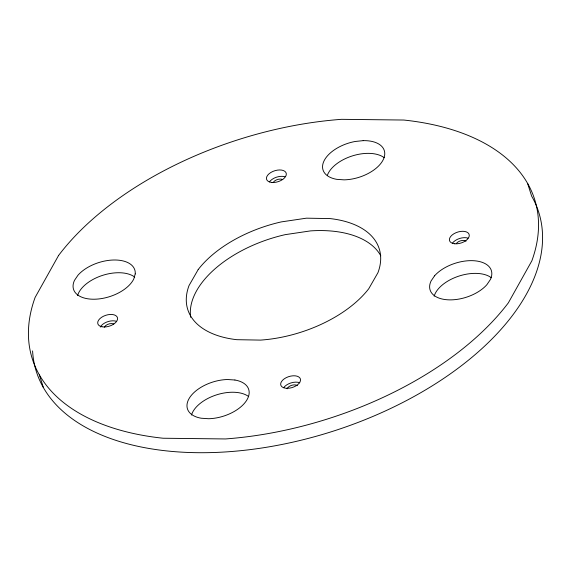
<?xml version="1.0" encoding="UTF-8"?>
<svg xmlns="http://www.w3.org/2000/svg" width="571" height="571" viewBox="0 0 571 571"><rect width="100%" height="100%" fill="white"/><g stroke="black" fill="none" stroke-linecap="round" stroke-linejoin="round"><path stroke-width="0.86" d="M527.597 183.384L531.637 196.11A263.517 146.597 -17.6 0 1 328.946 432.504A263.517 146.597 -17.6 0 1 32.59 350.901M39.363 374.89L43.403 387.616M100.289 327.055A10.285 5.724 -17.6 0 1 116.67 321.394M283.637 387.745A10.285 5.724 -17.6 0 1 299.732 382.77M452.482 243.118A10.285 5.724 -17.6 0 1 468.013 238.121M269.455 181.892A10.285 5.724 -17.6 0 1 284.936 176.746M104.322 327.183A5.781 3.219 -17.6 0 1 113.807 323.964M287.163 388.787A5.781 3.219 -17.6 0 1 291.731 385.311A5.781 3.219 -17.6 0 1 297.377 385.653M456.365 243.467A5.781 3.219 -17.6 0 1 466.057 241.126M190.664 317.312A100.425 55.865 -17.6 0 1 285.264 234.638L310.496 230.898A100.425 55.865 -17.6 0 1 380.8 255.822M434.16 296.192A32.133 17.879 -17.6 0 1 459.041 276.05A32.133 17.879 -17.6 0 1 491.288 277.706M191.506 415.046A32.133 17.879 -17.6 0 1 216.395 394.911A32.133 17.879 -17.6 0 1 248.642 396.567M77.592 295.542A32.133 17.879 -17.6 0 1 102.48 275.4A32.133 17.879 -17.6 0 1 134.72 277.063M327.354 175.326A32.133 17.879 -17.6 0 1 352.642 155.819A32.133 17.879 -17.6 0 1 384.219 157.696M273.152 182.542A5.781 3.219 -17.6 0 1 282.716 179.565M135.227 273.916L133.778 278.962A32.133 17.879 -17.6 0 1 94.65 299.218A32.133 17.879 -17.6 0 1 74.544 280.261L78.013 275.165A32.133 17.879 -17.6 0 1 113.665 260.005A32.133 17.879 -17.6 0 1 135.227 273.916M58.592 255.451L35.109 297.434A263.517 146.597 -17.6 0 0 163.135 438.235L225.438 438.949A263.517 146.597 -17.6 0 0 508.368 302.823L531.851 260.833A263.517 146.597 -17.6 0 0 403.825 120.038L341.522 119.325A263.517 146.597 -17.6 0 0 58.592 255.451M198.194 269.562L189.03 285.557A100.425 55.865 -17.6 0 0 236.844 339.688L260.504 340.102A100.425 55.865 -17.6 0 0 368.766 288.712L377.931 272.717A100.425 55.865 -17.6 0 0 330.117 218.586L306.456 218.172L281.232 221.912A100.425 55.865 -17.6 0 0 198.194 269.562M434.574 275.814L431.105 280.911A32.133 17.879 -17.6 0 0 447.436 299.782A32.133 17.879 -17.6 0 0 486.87 284.708L490.339 279.612A32.133 17.879 -17.6 0 0 474.016 260.74A32.133 17.879 -17.6 0 0 434.574 275.814M363.156 140.644L355.169 141.48A32.133 17.879 -17.6 0 0 324.035 160.894A32.133 17.879 -17.6 0 0 336.804 179.351L344.149 179.851A32.133 17.879 -17.6 0 0 383.269 159.602A32.133 17.879 -17.6 0 0 363.156 140.644M234.917 380.015L227.579 379.515A32.133 17.879 -17.6 0 0 189.95 397.202A32.133 17.879 -17.6 0 0 201.228 418.229L208.572 418.729A32.133 17.879 -17.6 0 0 246.194 401.035A32.133 17.879 -17.6 0 0 234.917 380.015M101.945 326.769A10.285 5.724 -17.6 0 0 117.555 319.103A10.285 5.724 -17.6 0 0 103.401 316.263A10.285 5.724 -17.6 0 0 101.945 326.769M287.063 388.316A10.285 5.724 -17.6 0 0 300.41 379.001A10.285 5.724 -17.6 0 0 284.287 378.809A10.285 5.724 -17.6 0 0 287.063 388.316M454.802 243.788A10.285 5.724 -17.6 0 0 469.269 235.145A10.285 5.724 -17.6 0 0 453.916 233.753A10.285 5.724 -17.6 0 0 454.802 243.788M272.003 182.47A10.285 5.724 -17.6 0 0 286.307 173.712A10.285 5.724 -17.6 0 0 270.818 172.506A10.285 5.724 -17.6 0 0 272.003 182.47"/></g></svg>
